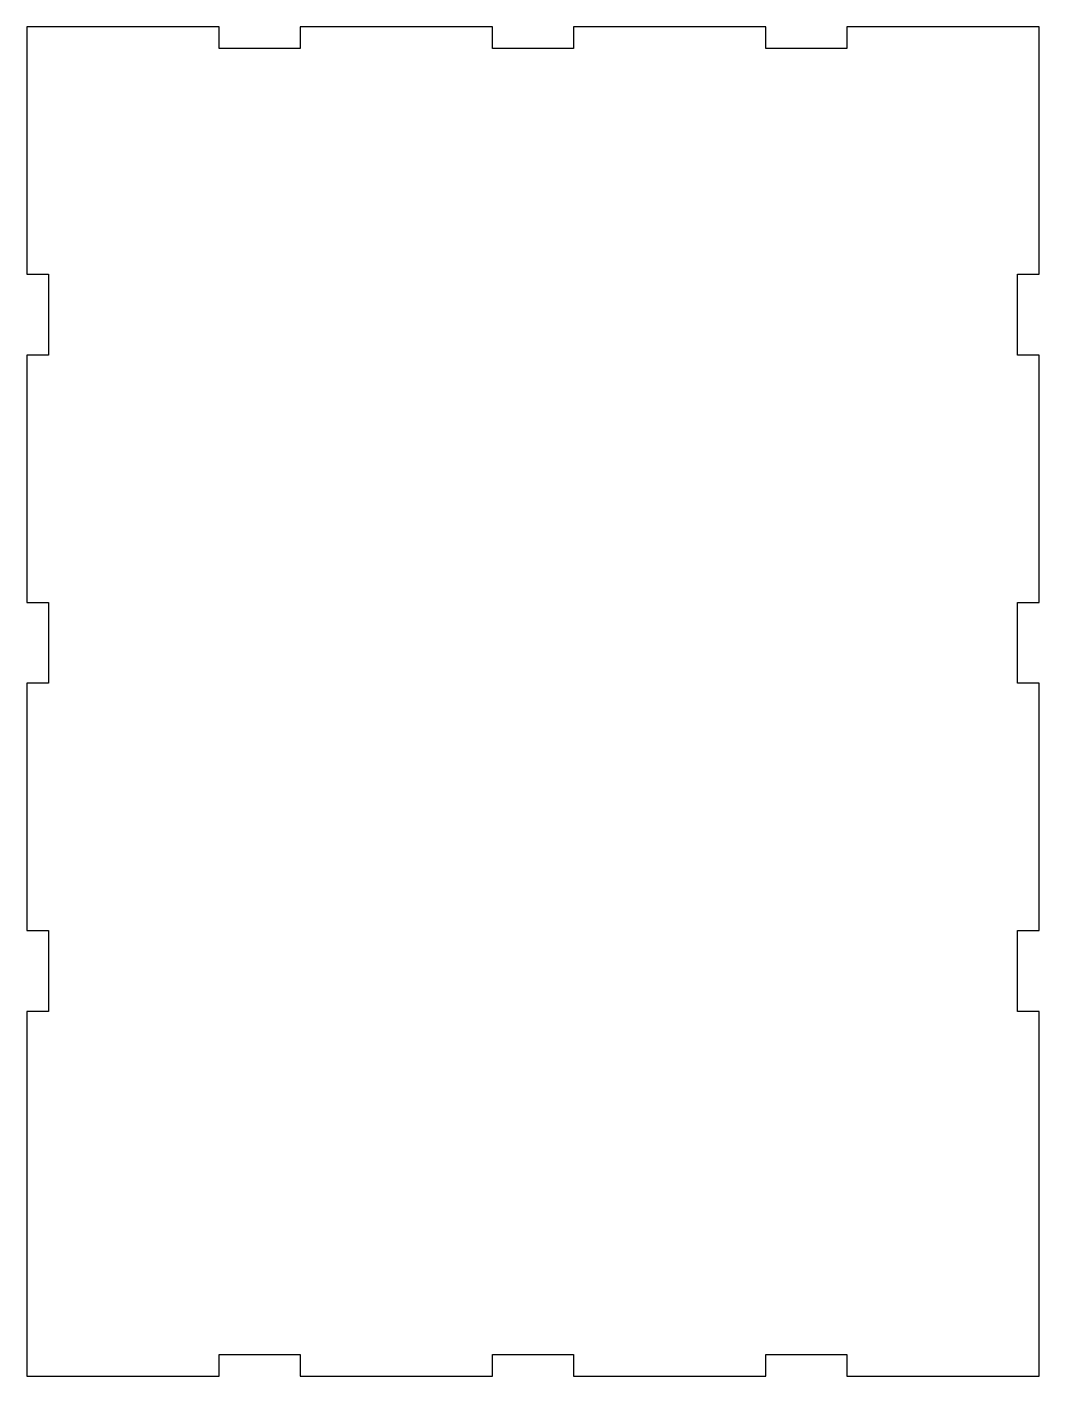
# Model space of a CAD drawing. Header units: millimetres. Extents: x -94 to 94, y -125 to 125.
import ezdxf

# ---------------------------------------------------------------- set-up
doc = ezdxf.new("R2010")
doc.units = ezdxf.units.MM
doc.layers.get('0').update_dxf_attribs({"linetype": 'CONTINUOUS'})

msp = doc.modelspace()

# ---------------------------------------------------------------- linework, layer by layer
msp.add_lwpolyline([(93.75, 18.37), (93.75, 64.18), (89.75, 64.18), (89.75, 79.18), (93.75, 79.18), (93.75, 125), (58.13, 125), (58.13, 121), (43.13, 121), (43.13, 125), (7.5, 125), (7.5, 121), (-7.5, 121), (-7.5, 125), (-43.12, 125), (-43.12, 121), (-58.12, 121), (-58.12, 125), (-93.75, 125), (-93.75, 79.18), (-89.75, 79.18), (-89.75, 64.18), (-93.75, 64.18), (-93.75, 18.37), (-89.75, 18.37), (-89.75, 3.37), (-93.75, 3.37), (-93.75, -42.45), (-89.75, -42.45), (-89.75, -57.45), (-93.75, -57.45), (-93.75, -125), (-58.12, -125), (-58.12, -121), (-43.12, -121), (-43.12, -125), (-7.5, -125), (-7.5, -121), (7.5, -121), (7.5, -125), (43.13, -125), (43.13, -121), (58.13, -121), (58.13, -125), (93.75, -125), (93.75, -57.45), (89.75, -57.45), (89.75, -42.45), (93.75, -42.45), (93.75, 3.37), (89.75, 3.37), (89.75, 18.37)], close=True)

doc.saveas('drawing.dxf')
